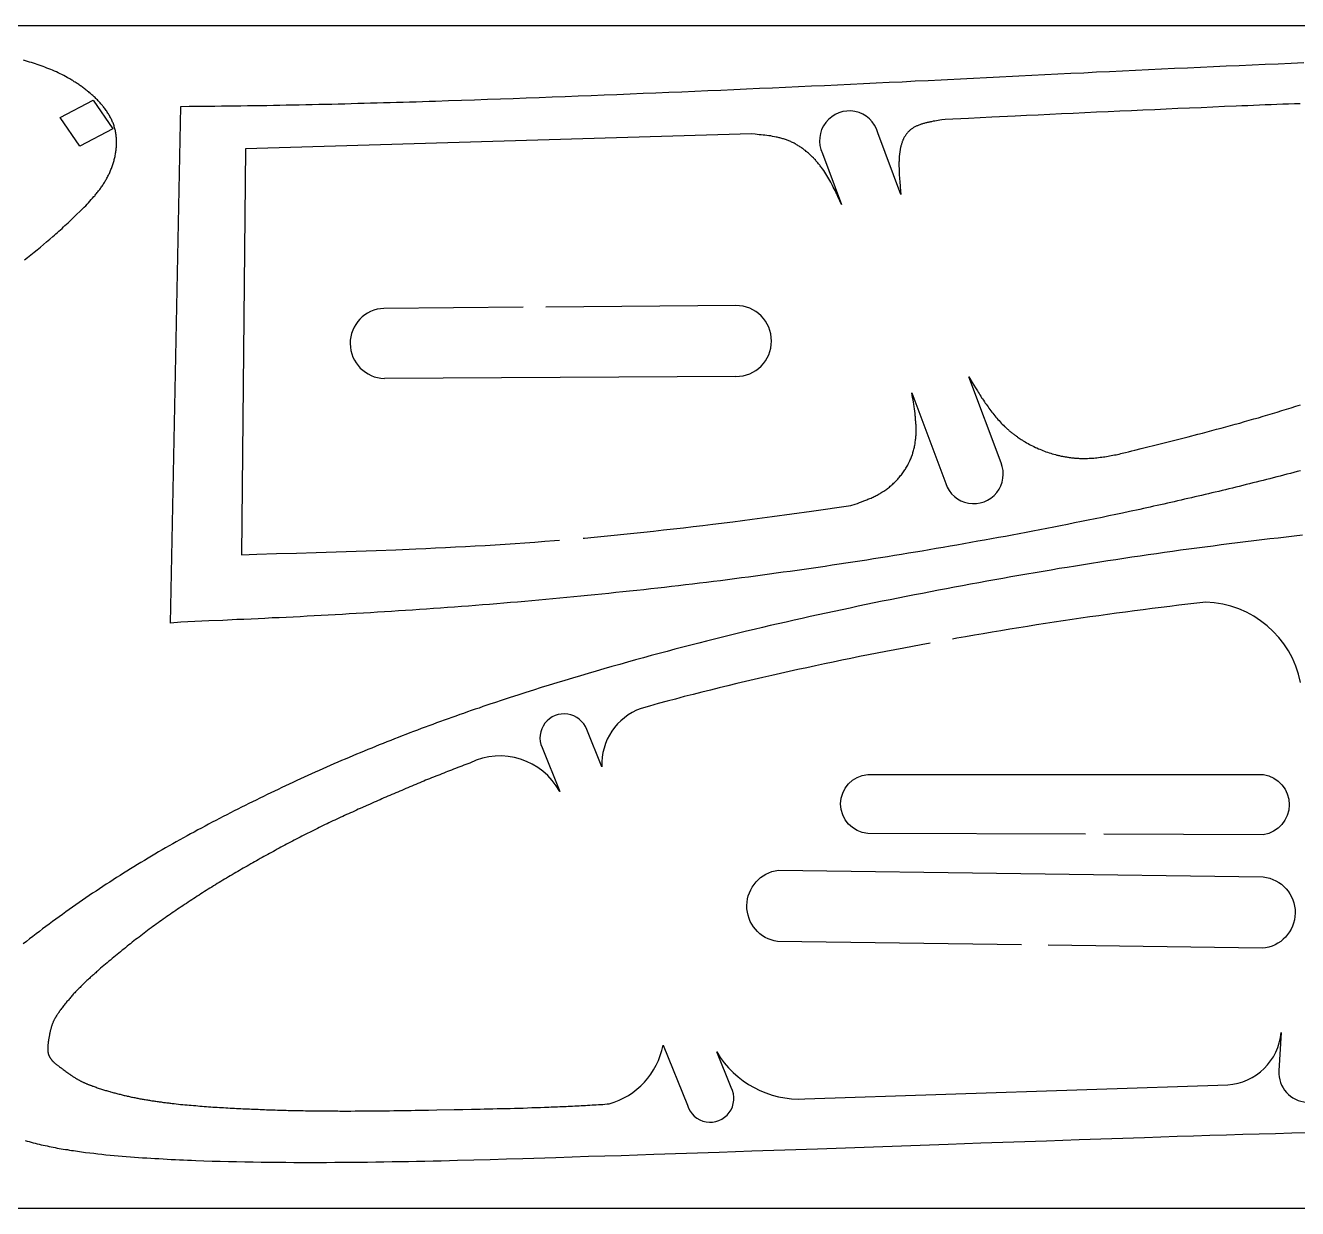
# Model space of a CAD drawing. Header units: millimetres. Extents: x 100 to 1723, y 75 to 1130.
# Drawn here: x 264.5 to 372.1, y 443.8 to 543.8 of the extents above; entities that cross this region are included whole.
import ezdxf

# ---------------------------------------------------------------- set-up
doc = ezdxf.new("R2010")
doc.units = ezdxf.units.MM
doc.layers.add('1.5mm轻木', color=30, linetype='Continuous')

msp = doc.modelspace()

# ---------------------------------------------------------------- linework, layer by layer
msp.add_lwpolyline([(1101.18, 543.81), (1100.7, 443.81), (100.7, 443.81), (100.7, 543.81), (1100.7, 543.81)])
at = {"layer": '1.5mm轻木'}
msp.add_line((324.62, 514.14), (294.91, 513.98), dxfattribs=at)
at = {"layer": '1.5mm轻木', "lineweight": 25}
for points in [[(264.46, 523.99), (264.73, 524.2), (265.01, 524.42), (265.28, 524.64), (265.54, 524.85), (265.81, 525.07), (266.08, 525.3), (266.34, 525.52), (266.6, 525.74), (266.87, 525.97), (267, 526.08), (267.13, 526.2), (267.25, 526.31), (267.38, 526.43), (267.51, 526.54), (267.64, 526.66), (267.77, 526.78), (267.89, 526.89), (268.02, 527.01), (268.15, 527.13), (268.27, 527.25), (268.4, 527.37), (268.65, 527.61), (268.9, 527.85), (269.15, 528.09), (269.27, 528.21), (269.39, 528.33), (269.52, 528.46), (269.64, 528.58), (269.76, 528.71), (269.88, 528.83), (270, 528.96), (270.11, 529.09), (270.23, 529.22), (270.34, 529.35), (270.4, 529.41), (270.45, 529.48), (270.51, 529.55), (270.56, 529.62), (270.62, 529.68), (270.67, 529.75), (270.72, 529.82), (270.78, 529.89), (270.83, 529.96), (270.88, 530.03), (270.93, 530.1), (270.98, 530.17), (271.03, 530.24), (271.08, 530.31), (271.13, 530.39), (271.17, 530.46), (271.22, 530.53), (271.26, 530.61), (271.31, 530.68), (271.35, 530.76), (271.4, 530.83), (271.44, 530.91), (271.48, 530.99), (271.52, 531.07), (271.56, 531.15), (271.6, 531.23), (271.64, 531.31), (271.67, 531.39), (271.71, 531.47), (271.74, 531.55), (271.78, 531.63), (271.81, 531.72), (271.84, 531.8), (271.87, 531.88), (271.9, 531.97), (271.93, 532.05), (271.96, 532.14), (271.99, 532.22), (272.01, 532.31), (272.04, 532.39), (272.06, 532.48), (272.08, 532.57), (272.1, 532.66), (272.12, 532.74), (272.14, 532.83), (272.16, 532.92), (272.17, 533.01), (272.19, 533.09), (272.2, 533.18), (272.21, 533.27), (272.22, 533.36), (272.23, 533.44), (272.24, 533.53), (272.24, 533.62), (272.25, 533.71), (272.25, 533.8), (272.25, 533.88), (272.25, 533.97), (272.25, 534.06), (272.25, 534.15), (272.24, 534.23), (272.24, 534.32), (272.23, 534.41), (272.22, 534.49), (272.21, 534.58), (272.2, 534.66), (272.18, 534.75), (272.17, 534.83), (272.15, 534.92), (272.13, 535), (272.11, 535.08), (272.09, 535.16), (272.06, 535.25), (272.04, 535.33), (272.01, 535.41), (271.98, 535.49), (271.95, 535.57), (271.92, 535.65), (271.88, 535.73), (271.85, 535.81), (271.81, 535.88), (271.77, 535.96), (271.73, 536.04), (271.69, 536.11), (271.65, 536.19), (271.6, 536.27), (271.56, 536.34), (271.51, 536.41), (271.47, 536.49), (271.42, 536.56), (271.37, 536.63), (271.32, 536.7), (271.26, 536.78), (271.21, 536.85), (271.16, 536.92), (271.1, 536.99), (271.05, 537.05), (270.99, 537.12), (270.93, 537.19), (270.87, 537.26), (270.81, 537.32), (270.75, 537.39), (270.69, 537.45), (270.63, 537.52), (270.56, 537.58), (270.5, 537.65), (270.44, 537.71), (270.37, 537.77), (270.31, 537.83), (270.24, 537.89), (270.17, 537.95), (270.11, 538.01), (270.04, 538.07), (269.97, 538.13), (269.9, 538.19), (269.83, 538.24), (269.76, 538.3), (269.69, 538.35), (269.62, 538.41), (269.55, 538.46), (269.48, 538.52), (269.41, 538.57), (269.34, 538.62), (269.27, 538.67), (269.2, 538.72), (269.12, 538.77), (269.05, 538.82), (268.98, 538.87), (268.91, 538.92), (268.83, 538.97), (268.76, 539.02), (268.68, 539.06), (268.61, 539.11), (268.54, 539.15), (268.46, 539.2), (268.39, 539.24), (268.31, 539.29), (268.24, 539.33), (268.16, 539.37), (268.08, 539.41), (267.93, 539.5), (267.78, 539.58), (267.62, 539.66), (267.47, 539.73), (267.31, 539.81), (267.16, 539.88), (267, 539.95), (266.84, 540.02), (266.68, 540.09), (266.52, 540.15), (266.36, 540.21), (266.2, 540.28), (266.04, 540.34), (265.87, 540.4), (265.71, 540.45), (265.55, 540.51), (265.39, 540.56), (265.22, 540.62), (265.06, 540.67), (264.89, 540.72), (264.73, 540.77), (264.56, 540.82), (264.39, 540.87)], [(372.35, 506.18), (372.07, 506.11), (371.78, 506.03), (371.49, 505.95), (371.2, 505.88), (370.92, 505.8), (370.63, 505.73), (370.34, 505.65), (370.05, 505.58), (369.76, 505.5), (369.48, 505.43), (369.19, 505.36), (368.9, 505.29), (368.61, 505.21), (368.32, 505.14), (368.03, 505.07), (367.75, 505), (367.46, 504.93), (367.17, 504.85), (366.88, 504.78), (366.59, 504.71), (366.3, 504.64), (366.01, 504.57), (365.72, 504.5), (365.43, 504.43), (365.14, 504.37), (364.85, 504.3), (364.56, 504.23), (364.28, 504.16), (363.99, 504.09), (363.7, 504.02), (363.41, 503.96), (363.12, 503.89), (362.83, 503.82), (362.54, 503.76), (362.25, 503.69), (361.96, 503.62), (361.67, 503.56), (361.38, 503.49), (361.09, 503.43), (360.8, 503.36), (360.51, 503.3), (360.22, 503.23), (359.93, 503.17), (359.64, 503.1), (359.35, 503.04), (359.06, 502.98), (358.76, 502.91), (358.47, 502.85), (358.18, 502.79), (357.89, 502.73), (357.31, 502.6), (356.73, 502.48), (356.15, 502.36), (355.57, 502.23), (354.98, 502.11), (354.4, 501.99), (353.82, 501.88), (353.24, 501.76), (352.65, 501.64), (352.07, 501.53), (351.49, 501.41), (350.9, 501.3), (350.32, 501.18), (349.73, 501.07), (349.15, 500.96), (348.57, 500.85), (347.98, 500.74), (347.4, 500.63), (346.81, 500.52), (346.23, 500.42), (345.64, 500.31), (345.06, 500.21), (344.47, 500.1), (343.89, 500), (343.3, 499.89), (342.72, 499.79), (342.13, 499.69), (341.54, 499.59), (340.96, 499.49), (340.37, 499.39), (339.79, 499.29), (339.2, 499.2), (338.61, 499.1), (338.03, 499), (337.44, 498.91), (336.85, 498.82), (336.26, 498.72), (335.68, 498.63), (335.09, 498.54), (334.5, 498.45), (333.91, 498.36), (333.33, 498.27), (332.74, 498.18), (332.15, 498.09), (331.56, 498.01), (330.97, 497.92), (330.38, 497.84), (329.8, 497.75), (329.21, 497.67), (328.62, 497.59), (328.03, 497.51), (327.44, 497.43), (326.85, 497.35), (326.26, 497.27), (325.67, 497.19), (325.08, 497.11), (324.49, 497.03), (323.9, 496.96), (323.31, 496.88), (322.72, 496.81), (322.13, 496.74), (321.54, 496.67), (320.95, 496.59), (320.36, 496.52), (319.77, 496.45), (319.18, 496.39), (318.59, 496.32), (318, 496.25), (317.41, 496.18), (316.82, 496.12), (316.23, 496.05), (315.63, 495.99), (315.04, 495.93), (314.45, 495.87), (313.86, 495.8), (313.27, 495.74), (312.68, 495.68), (312.08, 495.62), (311.49, 495.57), (310.9, 495.51), (310.31, 495.45), (309.72, 495.4), (309.13, 495.34), (308.53, 495.29), (307.94, 495.23), (307.35, 495.18), (306.76, 495.13), (306.16, 495.08), (305.57, 495.03), (304.98, 494.98), (304.39, 494.93), (303.79, 494.88), (303.2, 494.83), (302.61, 494.79), (302.01, 494.74), (301.42, 494.7), (300.83, 494.65), (300.24, 494.61), (299.64, 494.56), (299.05, 494.52), (298.46, 494.48), (297.86, 494.44), (297.27, 494.4), (296.68, 494.36), (296.08, 494.32), (295.49, 494.28), (294.9, 494.24), (294.3, 494.21), (293.71, 494.17), (293.12, 494.14), (292.52, 494.1), (291.93, 494.07), (291.34, 494.03), (290.74, 494), (290.15, 493.97), (289.55, 493.94), (288.96, 493.9), (288.37, 493.87), (287.77, 493.84), (287.18, 493.81), (286.59, 493.78), (285.99, 493.75), (285.4, 493.73), (284.8, 493.7), (284.21, 493.67), (283.62, 493.64), (283.02, 493.61), (282.43, 493.59), (281.24, 493.53), (280.05, 493.48), (278.86, 493.43), (277.68, 493.38), (276.8, 493.28), (277.68, 536.96), (278.38, 536.98), (279.47, 536.99), (280.57, 537), (281.12, 537.01), (281.67, 537.02), (282.22, 537.02), (282.76, 537.03), (283.31, 537.04), (283.86, 537.05), (284.41, 537.05), (284.96, 537.06), (285.51, 537.07), (286.05, 537.08), (286.6, 537.09), (287.15, 537.1), (287.7, 537.11), (288.25, 537.12), (288.8, 537.14), (289.34, 537.15), (289.89, 537.16), (290.44, 537.17), (290.99, 537.19), (291.54, 537.2), (292.09, 537.21), (292.64, 537.23), (293.18, 537.24), (293.73, 537.26), (294.28, 537.27), (294.83, 537.29), (295.38, 537.3), (295.93, 537.32), (296.47, 537.34), (297.02, 537.35), (297.57, 537.37), (298.12, 537.39), (298.67, 537.4), (299.21, 537.42), (300.31, 537.46), (301.41, 537.49), (302.5, 537.53), (303.6, 537.57), (304.7, 537.61), (305.79, 537.65), (306.89, 537.69), (307.99, 537.73), (309.08, 537.77), (310.18, 537.81), (311.27, 537.86), (312.37, 537.9), (313.47, 537.94), (314.56, 537.99), (315.66, 538.03), (316.76, 538.08), (317.85, 538.12), (318.95, 538.17), (320.04, 538.21), (321.14, 538.26), (322.24, 538.31), (323.33, 538.35), (324.43, 538.4), (325.52, 538.45), (326.62, 538.5), (327.72, 538.55), (328.81, 538.6), (329.91, 538.65), (331, 538.7), (332.1, 538.75), (333.2, 538.8), (334.29, 538.85), (335.39, 538.91), (336.48, 538.96), (337.58, 539.01), (338.67, 539.06), (339.77, 539.12), (340.87, 539.17), (341.96, 539.23), (344.15, 539.33), (346.35, 539.44), (348.54, 539.55), (350.73, 539.66), (352.92, 539.77), (354.02, 539.82), (355.11, 539.88), (356.21, 539.93), (357.31, 539.98), (358.4, 540.04), (359.5, 540.09), (360.59, 540.14), (361.69, 540.19), (362.78, 540.24), (363.88, 540.29), (364.98, 540.34), (366.07, 540.39), (367.17, 540.44), (368.26, 540.49), (369.36, 540.53), (370.45, 540.58), (371.55, 540.62), (372.1, 540.64), (372.64, 540.67)], [(372.51, 500.73), (371.82, 500.65), (371.14, 500.57), (370.45, 500.49), (369.76, 500.41), (369.08, 500.33), (368.39, 500.25), (367.7, 500.16), (367.02, 500.08), (366.33, 499.99), (365.64, 499.9), (364.96, 499.81), (364.27, 499.72), (363.58, 499.63), (362.9, 499.54), (362.21, 499.45), (361.53, 499.35), (360.84, 499.26), (360.16, 499.16), (359.47, 499.06), (358.79, 498.96), (358.1, 498.86), (357.42, 498.76), (356.74, 498.65), (356.05, 498.55), (355.37, 498.44), (354.68, 498.34), (354, 498.23), (353.32, 498.12), (352.63, 498.01), (351.95, 497.9), (351.27, 497.78), (350.59, 497.67), (349.91, 497.55), (349.22, 497.44), (348.54, 497.32), (347.86, 497.2), (347.18, 497.08), (346.5, 496.96), (345.82, 496.84), (345.14, 496.71), (344.46, 496.59), (343.78, 496.46), (343.1, 496.33), (342.42, 496.2), (341.74, 496.07), (341.06, 495.94), (340.38, 495.81), (339.7, 495.68), (339.02, 495.54), (338.34, 495.41), (337.66, 495.27), (336.99, 495.14), (336.31, 495), (335.63, 494.86), (334.95, 494.72), (334.28, 494.57), (333.6, 494.43), (332.92, 494.29), (332.25, 494.14), (331.57, 494), (330.89, 493.85), (330.22, 493.7), (329.54, 493.55), (328.87, 493.39), (328.19, 493.24), (327.52, 493.09), (326.85, 492.93), (326.17, 492.77), (325.5, 492.61), (324.83, 492.45), (324.15, 492.28), (323.48, 492.12), (322.81, 491.95), (322.14, 491.78), (321.47, 491.61), (320.8, 491.44), (320.13, 491.27), (319.46, 491.09), (318.79, 490.91), (318.12, 490.73), (317.46, 490.55), (316.79, 490.37), (316.12, 490.19), (315.45, 490), (314.79, 489.81), (314.12, 489.62), (313.46, 489.43), (312.79, 489.24), (312.13, 489.05), (311.47, 488.85), (310.8, 488.65), (310.14, 488.45), (309.48, 488.25), (308.82, 488.05), (308.16, 487.84), (307.5, 487.63), (306.84, 487.43), (306.18, 487.21), (305.52, 487), (304.86, 486.78), (304.21, 486.57), (303.88, 486.46), (303.55, 486.35), (303.22, 486.24), (302.9, 486.12), (302.57, 486.01), (302.24, 485.9), (301.91, 485.79), (301.59, 485.67), (301.26, 485.56), (300.93, 485.44), (300.61, 485.33), (300.28, 485.21), (299.96, 485.09), (299.63, 484.98), (299.31, 484.86), (298.98, 484.74), (298.66, 484.62), (298.33, 484.5), (298.01, 484.38), (297.69, 484.26), (297.36, 484.13), (297.04, 484.01), (296.72, 483.89), (296.39, 483.76), (296.07, 483.64), (295.75, 483.51), (295.43, 483.38), (295.11, 483.25), (294.78, 483.13), (294.46, 483), (294.14, 482.87), (293.82, 482.74), (293.5, 482.61), (293.18, 482.47), (292.86, 482.34), (292.54, 482.21), (292.22, 482.07), (291.91, 481.94), (291.59, 481.8), (291.27, 481.67), (290.95, 481.53), (290.63, 481.39), (290.32, 481.25), (290, 481.11), (289.68, 480.97), (289.37, 480.83), (289.05, 480.69), (288.74, 480.55), (288.42, 480.41), (288.11, 480.27), (287.79, 480.12), (287.48, 479.98), (287.16, 479.83), (286.85, 479.69), (286.54, 479.54), (286.22, 479.39), (285.91, 479.24), (285.6, 479.1), (285.28, 478.95), (284.97, 478.8), (284.66, 478.65), (284.35, 478.5), (284.04, 478.34), (283.73, 478.19), (283.42, 478.04), (283.11, 477.88), (282.8, 477.73), (282.49, 477.57), (282.18, 477.42), (281.87, 477.26), (281.57, 477.1), (281.26, 476.94), (280.95, 476.78), (280.65, 476.62), (280.34, 476.46), (280.03, 476.3), (279.73, 476.14), (279.42, 475.97), (279.12, 475.81), (278.81, 475.64), (278.51, 475.48), (278.21, 475.31), (277.9, 475.14), (277.6, 474.98), (277.3, 474.81), (277, 474.64), (276.7, 474.46), (276.4, 474.29), (276.1, 474.12), (275.8, 473.95), (275.5, 473.77), (275.2, 473.6), (274.91, 473.42), (274.61, 473.24), (274.31, 473.06), (274.02, 472.88), (273.72, 472.7), (273.43, 472.52), (273.13, 472.34), (272.84, 472.16), (272.55, 471.97), (272.25, 471.79), (271.96, 471.6), (271.67, 471.41), (271.38, 471.23), (271.09, 471.04), (270.8, 470.85), (270.52, 470.65), (270.23, 470.46), (269.94, 470.27), (269.66, 470.07), (269.37, 469.88), (269.09, 469.68), (268.8, 469.48), (268.52, 469.28), (268.24, 469.08), (267.95, 468.88), (267.67, 468.68), (267.39, 468.48), (267.11, 468.27), (266.83, 468.07), (266.56, 467.86), (266.28, 467.66), (266, 467.45), (265.73, 467.24), (265.45, 467.03), (265.18, 466.82), (264.9, 466.6), (264.63, 466.39), (264.36, 466.18)], [(264.53, 449.56), (264.7, 449.51), (264.87, 449.47), (265.03, 449.42), (265.2, 449.38), (265.37, 449.34), (265.54, 449.29), (265.71, 449.25), (265.87, 449.21), (266.04, 449.18), (266.21, 449.14), (266.38, 449.1), (266.55, 449.07), (266.72, 449.03), (266.89, 449), (267.06, 448.97), (267.23, 448.93), (267.4, 448.9), (267.57, 448.87), (267.74, 448.84), (267.92, 448.81), (268.09, 448.79), (268.26, 448.76), (268.43, 448.73), (268.6, 448.71), (268.77, 448.68), (268.94, 448.65), (269.29, 448.61), (269.63, 448.56), (269.98, 448.52), (270.32, 448.48), (270.66, 448.44), (271.01, 448.4), (271.35, 448.36), (271.7, 448.33), (272.04, 448.3), (272.38, 448.26), (272.73, 448.24), (273.07, 448.21), (273.42, 448.18), (273.76, 448.16), (274.11, 448.13), (274.45, 448.11), (274.8, 448.09), (275.14, 448.07), (275.49, 448.04), (275.83, 448.03), (276.18, 448.01), (276.53, 447.99), (276.87, 447.97), (277.22, 447.96), (277.56, 447.94), (277.91, 447.92), (278.25, 447.91), (278.6, 447.9), (278.94, 447.88), (279.64, 447.86), (280.33, 447.83), (281.02, 447.81), (281.71, 447.79), (282.4, 447.78), (283.09, 447.76), (283.79, 447.75), (284.48, 447.74), (285.17, 447.73), (285.86, 447.72), (286.55, 447.72), (287.25, 447.71), (287.94, 447.71), (288.63, 447.71), (289.32, 447.71), (290.01, 447.71), (290.71, 447.72), (291.4, 447.72), (292.09, 447.73), (292.78, 447.74), (293.47, 447.74), (294.16, 447.75), (294.86, 447.76), (295.55, 447.78), (296.24, 447.79), (296.93, 447.8), (297.62, 447.82), (298.31, 447.83), (299.01, 447.85), (299.7, 447.86), (300.39, 447.88), (301.08, 447.9), (302.46, 447.93), (303.85, 447.97), (305.23, 448.01), (306.61, 448.05), (309.38, 448.14), (312.15, 448.23), (314.91, 448.31), (317.68, 448.4), (320.44, 448.49), (323.21, 448.59), (325.97, 448.68), (328.74, 448.78), (331.51, 448.87), (337.04, 449.07), (342.57, 449.26), (345.33, 449.36), (348.1, 449.46), (350.86, 449.55), (353.63, 449.65), (356.4, 449.74), (359.16, 449.83), (361.93, 449.92), (363.31, 449.97), (364.69, 450.01), (366.08, 450.05), (367.46, 450.09), (368.84, 450.13), (370.23, 450.17), (371.61, 450.21), (372.99, 450.25)]]:
    msp.add_lwpolyline(points, dxfattribs=at)
msp.add_lwpolyline([(271.93, 535.07), (269.14, 533.62), (267.48, 536.04), (270.27, 537.49)], close=True, dxfattribs=at)
for points in [[(372.32, 537.2), (371.83, 537.19), (371.33, 537.17), (370.84, 537.15), (370.35, 537.13), (369.86, 537.11), (369.36, 537.09), (368.87, 537.07), (368.38, 537.05), (367.89, 537.03), (367.4, 537.01), (366.9, 536.99), (365.92, 536.95), (364.94, 536.91), (363.95, 536.86), (362.97, 536.82), (361.98, 536.78), (361, 536.74), (360.02, 536.69), (359.03, 536.65), (358.05, 536.6), (357.06, 536.56), (356.08, 536.52), (355.1, 536.47), (354.11, 536.43), (353.13, 536.38), (352.15, 536.33), (351.16, 536.29), (350.18, 536.24), (349.19, 536.2), (348.21, 536.15), (346.24, 536.06), (344.28, 535.96), (342.31, 535.87), (342.01, 535.83), (341.86, 535.8), (341.72, 535.78), (341.57, 535.76), (341.43, 535.73), (341.28, 535.71), (341.14, 535.68), (341.07, 535.67), (341, 535.65), (340.93, 535.64), (340.86, 535.62), (340.79, 535.6), (340.73, 535.59), (340.66, 535.57), (340.59, 535.55), (340.53, 535.53), (340.46, 535.52), (340.4, 535.5), (340.33, 535.48), (340.27, 535.46), (340.21, 535.43), (340.15, 535.41), (340.09, 535.39), (340.03, 535.37), (339.97, 535.34), (339.91, 535.32), (339.86, 535.29), (339.8, 535.26), (339.75, 535.23), (339.69, 535.21), (339.64, 535.18), (339.59, 535.15), (339.54, 535.11), (339.49, 535.08), (339.44, 535.05), (339.4, 535.01), (339.35, 534.98), (339.31, 534.94), (339.27, 534.9), (339.22, 534.86), (339.18, 534.82), (339.15, 534.78), (339.11, 534.74), (339.07, 534.69), (339.04, 534.65), (339, 534.6), (338.97, 534.56), (338.94, 534.51), (338.91, 534.46), (338.88, 534.41), (338.85, 534.36), (338.82, 534.31), (338.79, 534.26), (338.77, 534.21), (338.74, 534.15), (338.72, 534.1), (338.7, 534.04), (338.68, 533.99), (338.66, 533.93), (338.64, 533.87), (338.62, 533.81), (338.6, 533.75), (338.58, 533.69), (338.57, 533.63), (338.55, 533.57), (338.54, 533.51), (338.52, 533.44), (338.51, 533.38), (338.5, 533.32), (338.49, 533.25), (338.48, 533.19), (338.47, 533.12), (338.46, 533.05), (338.45, 532.98), (338.44, 532.92), (338.44, 532.85), (338.43, 532.78), (338.42, 532.71), (338.42, 532.64), (338.42, 532.56), (338.41, 532.49), (338.41, 532.42), (338.41, 532.35), (338.4, 532.27), (338.4, 532.2), (338.4, 532.13), (338.4, 532.05), (338.4, 531.98), (338.4, 531.9), (338.41, 531.75), (338.41, 531.6), (338.42, 531.44), (338.42, 531.28), (338.43, 531.13), (338.44, 530.97), (338.45, 530.81), (338.47, 530.65), (338.48, 530.49), (338.49, 530.33), (338.51, 530.16), (338.54, 529.84), (338.57, 529.51), (336.62, 534.75, 1.090823), (331.93, 532.99), (333.54, 528.69), (333.41, 528.98), (333.27, 529.28), (333.14, 529.57), (333.07, 529.72), (333, 529.86), (332.92, 530.01), (332.85, 530.15), (332.78, 530.29), (332.7, 530.44), (332.63, 530.58), (332.55, 530.72), (332.47, 530.86), (332.39, 531), (332.3, 531.14), (332.22, 531.28), (332.13, 531.41), (332.04, 531.54), (331.94, 531.68), (331.85, 531.81), (331.8, 531.87), (331.75, 531.94), (331.7, 532), (331.65, 532.07), (331.6, 532.13), (331.54, 532.19), (331.49, 532.26), (331.44, 532.32), (331.38, 532.38), (331.33, 532.44), (331.27, 532.5), (331.21, 532.56), (331.16, 532.62), (331.1, 532.68), (331.04, 532.74), (330.98, 532.79), (330.92, 532.85), (330.86, 532.91), (330.8, 532.96), (330.74, 533.02), (330.68, 533.07), (330.61, 533.12), (330.55, 533.17), (330.49, 533.23), (330.42, 533.28), (330.36, 533.33), (330.29, 533.37), (330.23, 533.42), (330.16, 533.47), (330.09, 533.52), (330.02, 533.56), (329.96, 533.61), (329.89, 533.65), (329.82, 533.69), (329.75, 533.73), (329.68, 533.77), (329.61, 533.81), (329.54, 533.85), (329.47, 533.89), (329.39, 533.92), (329.32, 533.96), (329.25, 533.99), (329.18, 534.02), (329.1, 534.05), (329.03, 534.08), (328.95, 534.11), (328.88, 534.14), (328.8, 534.17), (328.73, 534.19), (328.65, 534.22), (328.58, 534.24), (328.5, 534.26), (328.42, 534.28), (328.34, 534.31), (328.27, 534.32), (328.19, 534.34), (328.11, 534.36), (328.03, 534.38), (327.87, 534.41), (327.71, 534.44), (327.56, 534.47), (327.39, 534.49), (327.23, 534.51), (327.07, 534.53), (326.91, 534.55), (326.75, 534.57), (326.58, 534.58), (326.25, 534.61), (325.93, 534.64), (283.16, 533.37), (282.81, 499.06), (284.1, 499.13), (285.78, 499.17), (287.46, 499.22), (289.14, 499.27), (290.83, 499.32), (292.51, 499.37), (294.19, 499.43), (295.87, 499.5), (297.55, 499.57), (298.39, 499.61), (299.22, 499.65), (300.06, 499.69), (300.9, 499.73), (301.74, 499.78), (302.58, 499.82), (303.42, 499.87), (304.26, 499.92), (305.1, 499.98), (305.94, 500.03), (306.78, 500.09), (307.61, 500.15), (308.45, 500.22), (309.29, 500.28), (309.71, 500.32)], [(311.7, 500.48), (311.8, 500.49), (312.64, 500.57), (313.48, 500.65), (314.32, 500.73), (315.15, 500.81), (315.99, 500.9), (316.82, 500.98), (317.66, 501.07), (318.5, 501.17), (319.33, 501.26), (320.17, 501.36), (321, 501.46), (321.83, 501.56), (322.67, 501.66), (324.34, 501.87), (326, 502.09), (327.67, 502.31), (329.34, 502.54), (331, 502.76), (334.33, 503.23), (334.7, 503.35), (334.88, 503.42), (335.06, 503.48), (335.24, 503.55), (335.42, 503.62), (335.51, 503.65), (335.6, 503.69), (335.69, 503.72), (335.77, 503.76), (335.86, 503.8), (335.95, 503.83), (336.04, 503.87), (336.12, 503.91), (336.21, 503.95), (336.3, 503.99), (336.38, 504.03), (336.47, 504.08), (336.55, 504.12), (336.64, 504.17), (336.72, 504.21), (336.8, 504.26), (336.88, 504.31), (336.96, 504.36), (337.05, 504.41), (337.12, 504.46), (337.2, 504.51), (337.28, 504.57), (337.36, 504.62), (337.44, 504.68), (337.51, 504.74), (337.59, 504.8), (337.66, 504.86), (337.74, 504.92), (337.81, 504.98), (337.88, 505.05), (337.95, 505.12), (338.02, 505.18), (338.09, 505.25), (338.16, 505.32), (338.23, 505.39), (338.29, 505.47), (338.36, 505.54), (338.42, 505.61), (338.48, 505.69), (338.54, 505.76), (338.6, 505.84), (338.66, 505.92), (338.72, 506), (338.78, 506.08), (338.83, 506.16), (338.89, 506.24), (338.94, 506.32), (338.99, 506.4), (339.04, 506.49), (339.09, 506.57), (339.14, 506.66), (339.18, 506.74), (339.23, 506.83), (339.27, 506.91), (339.31, 507), (339.35, 507.09), (339.39, 507.18), (339.42, 507.27), (339.46, 507.35), (339.49, 507.44), (339.53, 507.53), (339.56, 507.62), (339.58, 507.71), (339.61, 507.8), (339.64, 507.89), (339.66, 507.99), (339.68, 508.08), (339.7, 508.17), (339.72, 508.26), (339.74, 508.35), (339.76, 508.44), (339.77, 508.54), (339.78, 508.63), (339.8, 508.72), (339.81, 508.82), (339.82, 508.91), (339.82, 509), (339.83, 509.1), (339.84, 509.19), (339.84, 509.28), (339.84, 509.38), (339.85, 509.47), (339.85, 509.57), (339.85, 509.66), (339.85, 509.76), (339.84, 509.85), (339.84, 509.95), (339.84, 510.05), (339.83, 510.14), (339.83, 510.24), (339.82, 510.33), (339.81, 510.43), (339.81, 510.53), (339.8, 510.62), (339.79, 510.72), (339.78, 510.81), (339.77, 510.91), (339.76, 511.01), (339.73, 511.2), (339.71, 511.4), (339.68, 511.59), (339.65, 511.79), (339.62, 511.98), (339.59, 512.18), (339.55, 512.37), (339.49, 512.76), (342.35, 505.1, 1.032844), (347.03, 506.85), (344.32, 514.11), (344.6, 513.64), (344.74, 513.4), (344.88, 513.17), (345.03, 512.93), (345.1, 512.81), (345.17, 512.7), (345.24, 512.58), (345.32, 512.47), (345.39, 512.35), (345.46, 512.24), (345.54, 512.13), (345.62, 512.01), (345.69, 511.9), (345.77, 511.79), (345.85, 511.68), (345.93, 511.57), (346.01, 511.46), (346.09, 511.35), (346.17, 511.24), (346.25, 511.13), (346.33, 511.03), (346.42, 510.92), (346.5, 510.82), (346.59, 510.71), (346.68, 510.61), (346.77, 510.51), (346.86, 510.41), (346.95, 510.31), (347.04, 510.21), (347.13, 510.11), (347.23, 510.02), (347.33, 509.92), (347.38, 509.88), (347.43, 509.83), (347.48, 509.78), (347.53, 509.74), (347.58, 509.69), (347.63, 509.65), (347.68, 509.6), (347.73, 509.56), (347.78, 509.52), (347.83, 509.47), (347.89, 509.43), (347.94, 509.39), (347.99, 509.34), (348.05, 509.3), (348.1, 509.26), (348.16, 509.22), (348.21, 509.18), (348.27, 509.14), (348.32, 509.1), (348.38, 509.06), (348.43, 509.02), (348.49, 508.98), (348.55, 508.94), (348.6, 508.9), (348.66, 508.86), (348.72, 508.82), (348.78, 508.79), (348.84, 508.75), (348.89, 508.71), (348.95, 508.68), (349.07, 508.61), (349.19, 508.54), (349.31, 508.47), (349.44, 508.4), (349.56, 508.34), (349.68, 508.27), (349.81, 508.21), (349.93, 508.15), (350.06, 508.1), (350.19, 508.04), (350.31, 507.99), (350.44, 507.93), (350.57, 507.88), (350.7, 507.83), (350.83, 507.78), (350.96, 507.74), (351.1, 507.69), (351.23, 507.65), (351.36, 507.61), (351.49, 507.57), (351.63, 507.54), (351.76, 507.5), (351.83, 507.49), (351.9, 507.47), (351.96, 507.45), (352.03, 507.44), (352.1, 507.42), (352.17, 507.41), (352.23, 507.4), (352.3, 507.38), (352.37, 507.37), (352.44, 507.36), (352.5, 507.35), (352.57, 507.34), (352.64, 507.32), (352.71, 507.31), (352.78, 507.3), (352.84, 507.3), (352.91, 507.29), (352.98, 507.28), (353.05, 507.27), (353.12, 507.26), (353.18, 507.26), (353.25, 507.25), (353.32, 507.24), (353.39, 507.24), (353.45, 507.24), (353.52, 507.23), (353.59, 507.23), (353.66, 507.22), (353.73, 507.22), (353.79, 507.22), (353.86, 507.22), (353.93, 507.22), (354, 507.22), (354.06, 507.22), (354.2, 507.22), (354.33, 507.22), (354.47, 507.23), (354.6, 507.23), (354.74, 507.24), (354.87, 507.25), (355.01, 507.26), (355.14, 507.28), (355.28, 507.29), (355.41, 507.31), (355.54, 507.32), (355.68, 507.34), (355.81, 507.36), (355.95, 507.38), (356.08, 507.41), (356.21, 507.43), (356.35, 507.45), (356.48, 507.48), (356.61, 507.51), (356.75, 507.53), (356.88, 507.56), (357.01, 507.59), (357.15, 507.62), (357.28, 507.65), (357.41, 507.68), (357.55, 507.72), (357.81, 507.78), (358.08, 507.85), (358.34, 507.92), (358.88, 508.05), (360.47, 508.45), (361.27, 508.65), (362.07, 508.85), (362.86, 509.05), (363.66, 509.26), (364.06, 509.36), (364.45, 509.47), (364.85, 509.57), (365.25, 509.68), (365.64, 509.78), (366.04, 509.89), (366.44, 510), (366.83, 510.1), (367.23, 510.21), (367.62, 510.33), (368.02, 510.44), (368.41, 510.55), (368.81, 510.66), (369.2, 510.78), (369.59, 510.9), (369.99, 511.01), (370.38, 511.13), (370.77, 511.26), (371.16, 511.38), (371.55, 511.5), (371.95, 511.63), (372.34, 511.75)], [(372.34, 488.27, 0.350857), (364.33, 495.06), (363.58, 494.97), (362.82, 494.89), (362.07, 494.8), (361.31, 494.71), (360.56, 494.62), (359.8, 494.53), (359.05, 494.43), (358.3, 494.33), (357.54, 494.23), (356.79, 494.13), (356.04, 494.03), (355.29, 493.92), (354.53, 493.82), (353.78, 493.71), (353.03, 493.6), (352.28, 493.49), (351.53, 493.37), (350.78, 493.26), (350.03, 493.14), (349.27, 493.02), (348.52, 492.9), (347.77, 492.78), (347.02, 492.65), (346.28, 492.53), (345.53, 492.4), (344.78, 492.27), (344.03, 492.14), (343.28, 492.01), (342.93, 491.95)], [(341.03, 491.6), (340.29, 491.47), (339.54, 491.33), (338.8, 491.19), (338.05, 491.04), (337.3, 490.9), (336.56, 490.75), (335.81, 490.61), (335.07, 490.46), (334.32, 490.31), (333.58, 490.16), (332.83, 490), (332.09, 489.85), (331.35, 489.69), (330.6, 489.53), (329.86, 489.37), (329.12, 489.21), (328.38, 489.04), (327.64, 488.87), (326.9, 488.7), (326.16, 488.53), (325.42, 488.36), (324.68, 488.18), (323.94, 488), (323.2, 487.82), (322.46, 487.64), (321.73, 487.46), (320.99, 487.27), (320.25, 487.08), (319.52, 486.88), (318.79, 486.69), (318.05, 486.49), (317.32, 486.29), (316.59, 486.08, 0.326647), (313.27, 481.15), (312, 484.3, 1.028749), (308.22, 482.77), (309.72, 479.06, 0.402947), (302.12, 481.47), (301.95, 481.41), (301.78, 481.34), (301.6, 481.28), (301.43, 481.21), (301.26, 481.15), (301.09, 481.08), (300.92, 481.02), (300.75, 480.95), (300.58, 480.88), (300.41, 480.82), (300.24, 480.75), (300.08, 480.69), (299.91, 480.62), (299.74, 480.55), (299.57, 480.48), (299.4, 480.42), (299.23, 480.35), (299.06, 480.28), (298.89, 480.21), (298.72, 480.14), (298.55, 480.07), (298.38, 480.01), (298.22, 479.94), (298.05, 479.87), (297.88, 479.8), (297.71, 479.73), (297.54, 479.66), (297.37, 479.59), (297.21, 479.52), (297.04, 479.45), (296.87, 479.38), (296.7, 479.31), (296.53, 479.24), (296.37, 479.16), (296.2, 479.09), (296.03, 479.02), (295.86, 478.95), (295.7, 478.88), (295.53, 478.81), (295.36, 478.73), (295.19, 478.66), (295.03, 478.59), (294.86, 478.52), (294.69, 478.44), (294.53, 478.37), (294.36, 478.3), (294.19, 478.22), (294.03, 478.15), (293.69, 478), (293.36, 477.86), (293.03, 477.71), (292.86, 477.63), (292.69, 477.56), (292.53, 477.48), (292.36, 477.41), (292.2, 477.33), (292.03, 477.26), (291.86, 477.18), (291.7, 477.11), (291.53, 477.03), (291.37, 476.95), (291.2, 476.88), (291.04, 476.8), (290.87, 476.72), (290.71, 476.65), (290.54, 476.57), (290.38, 476.49), (290.21, 476.41), (290.05, 476.34), (289.88, 476.26), (289.72, 476.18), (289.55, 476.1), (289.39, 476.02), (289.23, 475.94), (289.06, 475.86), (288.9, 475.78), (288.74, 475.69), (288.57, 475.61), (288.41, 475.53), (288.25, 475.45), (288.09, 475.37), (287.92, 475.28), (287.76, 475.2), (287.6, 475.12), (287.44, 475.03), (287.28, 474.95), (287.12, 474.86), (286.95, 474.78), (286.79, 474.69), (286.63, 474.61), (286.47, 474.52), (286.31, 474.44), (286.15, 474.35), (285.99, 474.26), (285.83, 474.18), (285.67, 474.09), (285.51, 474), (285.35, 473.92), (285.19, 473.83), (285.03, 473.74), (284.87, 473.65), (284.71, 473.56), (284.55, 473.48), (284.39, 473.39), (284.23, 473.3), (284.07, 473.21), (283.91, 473.12), (283.76, 473.03), (283.6, 472.94), (283.44, 472.85), (283.28, 472.76), (283.12, 472.67), (282.96, 472.58), (282.81, 472.49), (282.65, 472.4), (282.49, 472.3), (282.33, 472.21), (282.18, 472.12), (282.02, 472.03), (281.86, 471.93), (281.71, 471.84), (281.55, 471.75), (281.39, 471.65), (281.24, 471.56), (281.08, 471.47), (280.93, 471.37), (280.77, 471.28), (280.62, 471.18), (280.46, 471.09), (280.31, 470.99), (280.15, 470.89), (280, 470.8), (279.84, 470.7), (279.69, 470.6), (279.53, 470.51), (279.38, 470.41), (279.23, 470.31), (279.07, 470.21), (278.92, 470.11), (278.77, 470.01), (278.61, 469.91), (278.46, 469.81), (278.31, 469.71), (278.16, 469.61), (278, 469.51), (277.85, 469.41), (277.7, 469.31), (277.55, 469.21), (277.4, 469.11), (277.25, 469), (277.1, 468.9), (276.95, 468.8), (276.8, 468.69), (276.65, 468.59), (276.5, 468.49), (276.35, 468.38), (276.2, 468.28), (276.05, 468.17), (275.9, 468.07), (275.76, 467.96), (275.61, 467.85), (275.46, 467.75), (275.31, 467.64), (275.17, 467.53), (275.02, 467.42), (274.87, 467.31), (274.73, 467.2), (274.58, 467.09), (274.44, 466.99), (274.29, 466.87), (274.15, 466.76), (274, 466.65), (273.86, 466.54), (273.71, 466.43), (273.57, 466.32), (273.43, 466.2), (273.29, 466.09), (273.14, 465.98), (273, 465.86), (272.86, 465.75), (272.72, 465.64), (272.57, 465.52), (272.43, 465.41), (272.29, 465.29), (272.15, 465.17), (272.01, 465.06), (271.87, 464.94), (271.73, 464.82), (271.59, 464.71), (271.45, 464.59), (271.31, 464.47), (271.18, 464.35), (271.04, 464.23), (270.9, 464.12), (270.76, 464), (270.69, 463.94), (270.63, 463.88), (270.56, 463.82), (270.49, 463.75), (270.42, 463.69), (270.35, 463.63), (270.29, 463.57), (270.22, 463.51), (270.15, 463.45), (270.08, 463.39), (270.01, 463.33), (269.95, 463.27), (269.88, 463.2), (269.81, 463.14), (269.75, 463.08), (269.68, 463.02), (269.61, 462.96), (269.55, 462.89), (269.48, 462.83), (269.42, 462.77), (269.35, 462.7), (269.29, 462.64), (269.22, 462.57), (269.16, 462.51), (269.09, 462.45), (269.03, 462.38), (268.97, 462.32), (268.9, 462.25), (268.84, 462.18), (268.78, 462.12), (268.72, 462.05), (268.65, 461.98), (268.59, 461.92), (268.53, 461.85), (268.47, 461.78), (268.41, 461.71), (268.35, 461.64), (268.29, 461.57), (268.24, 461.51), (268.18, 461.44), (268.12, 461.37), (268.06, 461.3), (268, 461.22), (267.95, 461.15), (267.89, 461.08), (267.83, 461.01), (267.77, 460.94), (267.72, 460.87), (267.66, 460.79), (267.6, 460.72), (267.55, 460.65), (267.52, 460.61), (267.49, 460.57), (267.47, 460.54), (267.44, 460.5), (267.41, 460.46), (267.39, 460.42), (267.36, 460.39), (267.33, 460.35), (267.31, 460.31), (267.28, 460.27), (267.26, 460.24), (267.23, 460.2), (267.21, 460.16), (267.18, 460.12), (267.16, 460.08), (267.13, 460.04), (267.11, 460), (267.09, 459.97), (267.06, 459.93), (267.04, 459.89), (267.02, 459.85), (267, 459.81), (266.98, 459.77), (266.96, 459.73), (266.94, 459.69), (266.92, 459.65), (266.9, 459.61), (266.88, 459.56), (266.87, 459.52), (266.85, 459.48), (266.83, 459.44), (266.82, 459.4), (266.8, 459.36), (266.79, 459.31), (266.77, 459.27), (266.76, 459.23), (266.75, 459.19), (266.73, 459.14), (266.72, 459.1), (266.71, 459.06), (266.7, 459.01), (266.68, 458.97), (266.67, 458.93), (266.66, 458.88), (266.65, 458.84), (266.64, 458.79), (266.63, 458.75), (266.62, 458.7), (266.61, 458.66), (266.6, 458.61), (266.59, 458.57), (266.58, 458.52), (266.57, 458.48), (266.57, 458.43), (266.56, 458.39), (266.55, 458.34), (266.54, 458.29), (266.53, 458.25), (266.53, 458.2), (266.52, 458.15), (266.51, 458.11), (266.51, 458.06), (266.5, 458.01), (266.49, 457.97), (266.48, 457.92), (266.48, 457.87), (266.47, 457.82), (266.47, 457.78), (266.46, 457.73), (266.45, 457.68), (266.45, 457.63), (266.45, 457.59), (266.44, 457.54), (266.44, 457.51), (266.44, 457.49), (266.44, 457.47), (266.44, 457.44), (266.44, 457.42), (266.43, 457.4), (266.43, 457.37), (266.43, 457.35), (266.43, 457.33), (266.43, 457.3), (266.43, 457.28), (266.43, 457.26), (266.43, 457.23), (266.44, 457.21), (266.44, 457.19), (266.44, 457.17), (266.44, 457.14), (266.44, 457.12), (266.44, 457.1), (266.45, 457.08), (266.45, 457.05), (266.45, 457.03), (266.46, 457.01), (266.46, 456.99), (266.46, 456.97), (266.47, 456.95), (266.47, 456.92), (266.48, 456.9), (266.48, 456.88), (266.49, 456.86), (266.5, 456.84), (266.5, 456.82), (266.51, 456.8), (266.52, 456.78), (266.52, 456.76), (266.53, 456.74), (266.54, 456.72), (266.55, 456.7), (266.56, 456.68), (266.57, 456.66), (266.58, 456.64), (266.59, 456.62), (266.6, 456.6), (266.61, 456.58), (266.62, 456.57), (266.63, 456.55), (266.64, 456.53), (266.66, 456.51), (266.67, 456.49), (266.68, 456.47), (266.69, 456.46), (266.71, 456.44), (266.72, 456.42), (266.74, 456.4), (266.75, 456.39), (266.76, 456.37), (266.78, 456.35), (266.79, 456.34), (266.81, 456.32), (266.82, 456.3), (266.84, 456.29), (266.86, 456.27), (266.87, 456.25), (266.89, 456.24), (266.91, 456.22), (266.92, 456.21), (266.94, 456.19), (266.96, 456.17), (266.97, 456.16), (266.99, 456.14), (267.01, 456.13), (267.03, 456.11), (267.04, 456.1), (267.06, 456.08), (267.1, 456.05), (267.14, 456.02), (267.17, 455.99), (267.21, 455.96), (267.25, 455.93), (267.29, 455.9), (267.33, 455.87), (267.36, 455.84), (267.44, 455.79), (267.52, 455.73), (267.56, 455.7), (267.6, 455.67), (267.63, 455.64), (267.67, 455.62), (267.71, 455.59), (267.75, 455.56), (267.82, 455.51), (267.9, 455.45), (267.97, 455.4), (268.04, 455.34), (268.12, 455.29), (268.19, 455.23), (268.23, 455.21), (268.27, 455.18), (268.3, 455.16), (268.34, 455.13), (268.38, 455.1), (268.41, 455.08), (268.45, 455.05), (268.49, 455.03), (268.53, 455), (268.56, 454.98), (268.6, 454.95), (268.64, 454.93), (268.68, 454.91), (268.71, 454.88), (268.75, 454.86), (268.79, 454.83), (268.83, 454.81), (268.87, 454.79), (268.9, 454.77), (268.94, 454.74), (268.98, 454.72), (269.02, 454.7), (269.06, 454.68), (269.1, 454.66), (269.14, 454.63), (269.18, 454.61), (269.22, 454.59), (269.26, 454.57), (269.3, 454.55), (269.34, 454.53), (269.38, 454.51), (269.42, 454.49), (269.46, 454.48), (269.51, 454.46), (269.55, 454.44), (269.59, 454.42), (269.63, 454.4), (269.67, 454.38), (269.71, 454.36), (269.76, 454.35), (269.8, 454.33), (269.84, 454.31), (269.88, 454.29), (269.93, 454.28), (269.97, 454.26), (270.01, 454.24), (270.05, 454.23), (270.1, 454.21), (270.14, 454.2), (270.18, 454.18), (270.23, 454.16), (270.27, 454.15), (270.36, 454.12), (270.44, 454.09), (270.53, 454.06), (270.62, 454.03), (270.7, 454), (270.79, 453.97), (270.88, 453.94), (270.97, 453.91), (271.05, 453.88), (271.14, 453.86), (271.23, 453.83), (271.32, 453.8), (271.4, 453.78), (271.49, 453.75), (271.58, 453.73), (271.67, 453.7), (271.75, 453.68), (271.84, 453.65), (271.93, 453.63), (272.02, 453.6), (272.11, 453.58), (272.19, 453.56), (272.28, 453.53), (272.37, 453.51), (272.46, 453.49), (272.55, 453.47), (272.63, 453.44), (272.72, 453.42), (272.81, 453.4), (272.9, 453.38), (272.99, 453.36), (273.08, 453.34), (273.16, 453.32), (273.25, 453.3), (273.34, 453.28), (273.43, 453.26), (273.52, 453.24), (273.61, 453.22), (273.7, 453.21), (273.79, 453.19), (273.88, 453.17), (273.97, 453.15), (274.06, 453.14), (274.14, 453.12), (274.23, 453.1), (274.32, 453.09), (274.41, 453.07), (274.5, 453.05), (274.59, 453.04), (274.68, 453.02), (274.77, 453.01), (274.86, 452.99), (274.95, 452.98), (275.04, 452.96), (275.13, 452.95), (275.22, 452.93), (275.31, 452.92), (275.4, 452.91), (275.49, 452.89), (275.58, 452.88), (275.67, 452.87), (275.76, 452.85), (275.85, 452.84), (275.94, 452.83), (276.03, 452.82), (276.12, 452.8), (276.22, 452.79), (276.31, 452.78), (276.4, 452.77), (276.49, 452.76), (276.58, 452.75), (276.67, 452.74), (276.76, 452.73), (276.85, 452.71), (276.94, 452.7), (277.12, 452.68), (277.3, 452.66), (277.48, 452.64), (277.67, 452.62), (277.85, 452.61), (278.03, 452.59), (278.21, 452.57), (278.39, 452.55), (278.57, 452.54), (278.76, 452.52), (278.94, 452.51), (279.12, 452.49), (279.3, 452.48), (279.48, 452.46), (279.66, 452.45), (279.85, 452.43), (280.03, 452.42), (280.21, 452.41), (280.39, 452.39), (280.57, 452.38), (280.76, 452.37), (280.94, 452.36), (281.12, 452.35), (281.3, 452.34), (281.48, 452.33), (281.66, 452.32), (281.85, 452.31), (282.03, 452.3), (282.21, 452.29), (282.39, 452.28), (282.57, 452.27), (282.76, 452.26), (282.94, 452.25), (283.12, 452.24), (283.3, 452.23), (283.48, 452.23), (283.67, 452.22), (283.85, 452.21), (284.03, 452.2), (284.21, 452.2), (284.39, 452.19), (284.58, 452.18), (284.76, 452.18), (284.94, 452.17), (285.12, 452.16), (285.3, 452.16), (285.49, 452.15), (285.67, 452.15), (285.85, 452.14), (286.03, 452.13), (286.22, 452.13), (286.4, 452.12), (286.58, 452.12), (286.76, 452.11), (286.94, 452.11), (287.13, 452.11), (287.31, 452.1), (287.49, 452.1), (287.67, 452.09), (287.85, 452.09), (288.04, 452.09), (288.22, 452.08), (288.4, 452.08), (288.58, 452.08), (288.77, 452.07), (288.95, 452.07), (289.13, 452.07), (289.31, 452.07), (289.49, 452.07), (289.68, 452.06), (289.86, 452.06), (290.04, 452.06), (290.22, 452.06), (290.41, 452.06), (290.59, 452.06), (290.77, 452.06), (290.95, 452.06), (291.13, 452.05), (291.32, 452.05), (291.5, 452.05), (291.68, 452.05), (291.86, 452.05), (292.05, 452.05), (292.41, 452.06), (292.77, 452.06), (293.14, 452.06), (293.5, 452.06), (293.87, 452.07), (294.23, 452.07), (294.6, 452.07), (294.96, 452.08), (295.33, 452.08), (295.69, 452.09), (296.05, 452.09), (296.42, 452.1), (296.78, 452.11), (297.15, 452.11), (297.51, 452.12), (297.88, 452.12), (298.61, 452.14), (299.33, 452.15), (300.79, 452.18), (301.52, 452.19), (302.25, 452.21), (302.61, 452.22), (302.98, 452.22), (303.34, 452.23), (303.71, 452.24), (304.07, 452.25), (304.44, 452.26), (304.8, 452.26), (305.16, 452.27), (305.53, 452.28), (305.89, 452.29), (306.26, 452.3), (306.62, 452.31), (306.99, 452.33), (307.35, 452.34), (307.71, 452.35), (308.08, 452.36), (308.44, 452.38), (308.81, 452.39), (308.99, 452.4), (309.17, 452.4), (309.35, 452.41), (309.53, 452.42), (309.72, 452.43), (309.9, 452.43), (310.08, 452.44), (310.26, 452.45), (310.44, 452.46), (310.63, 452.47), (310.81, 452.48), (310.99, 452.49), (311.17, 452.5), (311.35, 452.5), (311.54, 452.51), (311.72, 452.52), (311.9, 452.53), (312.08, 452.54), (312.26, 452.55), (312.45, 452.57), (312.63, 452.58), (312.81, 452.59), (312.99, 452.6), (313.17, 452.61), (313.36, 452.62), (313.54, 452.63), (313.72, 452.65), (313.9, 452.66, 0.282868), (318.45, 457.61), (320.51, 452.55, 1.102904), (324.21, 454.04), (322.99, 457.07, 0.279501), (330.44, 453.08), (366.19, 454.27, 0.372814), (370.7, 458.7), (370.52, 455.44, 1), (375.51, 455.16)]]:
    msp.add_lwpolyline(points, format="xyb", dxfattribs=at)
at = {"layer": '1.5mm轻木'}
for points in [[(306.63, 519.99), (294.86, 519.89)], [(324.62, 520.14), (308.53, 520.01)]]:
    msp.add_lwpolyline(points, dxfattribs=at)
for points in [[(354.17, 475.46), (335.76, 475.51, -0.919747), (335.77, 480.5), (369.21, 480.49, -0.862802), (369.2, 475.41), (355.73, 475.45)], [(348.76, 466.1), (328.14, 466.38, -0.874366), (328.21, 472.41), (369.18, 471.84, -0.911651), (369.11, 465.81), (351.01, 466.07)]]:
    msp.add_lwpolyline(points, format="xyb", dxfattribs=at)
for centre, radius, start, end in [((294.96, 516.94), 2.96, 92.0323, 268.8934), ((324.62, 517.14), 3, 270, 90)]:
    msp.add_arc(centre, radius, start, end, dxfattribs=at)

doc.saveas('drawing.dxf')
